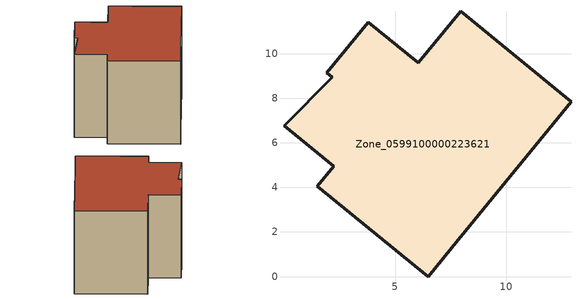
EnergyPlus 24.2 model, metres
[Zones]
Zone_0599100000223621
 floor ground (C_G): 2.17,8.94 1.94,9.14 3.8,11.42 6.05,9.59 7.95,11.9 12.9,7.84 8.16,2.04 7.83,1.66 6.5,0 1.51,4.05 2.24,4.95 0.01,6.76 z0
 wall outside (C_F): 6.5,0 7.83,1.66 8.16,2.04 12.9,7.84 7.95,11.9 6.05,9.59 3.8,11.42 1.94,9.14 2.17,8.94 0.01,6.76 2.24,4.95 1.51,4.05 6.5,0 z0:8.21
 roof outside (C_R): 0.01,6.76 2.24,4.95 1.51,4.05 6.5,0 7.83,1.66 8.16,2.04 12.9,7.84 7.95,11.9 6.05,9.59 3.8,11.42 1.94,9.14 2.17,8.94 z8.21
[BUILDING]
Pand.0599100000223621: North Axis=0; Terrain=City; Loads Convergence Tolerance Value=0.04; Temperature Convergence Tolerance Value=0.4; Solar Distribution=FullExterior; Maximum Number of Warmup Days=25; Minimum Number of Warmup Days=1
[Site:Location]
Rotterdam.The.Hague.AP_ZH_NLD Design_Conditions: Latitude=51.96; Longitude=4.45; Time Zone=1; Elevation=-4.5
[SITE:GROUNDTEMPERATURE:BUILDINGSURFACE]
18, 18, 18, 18, 18, 18, 18, 18, 18, 18, 18, 18
[MATERIAL] Thermal Absorptance=0.9; Solar Absorptance=0.7; Visible Absorptance=0.7
Name | Roughness | Thickness | Conductivity | Density | Specific Heat
G.TC.1946-1964 | MediumSmooth | 0.15 | 1 | 540 | 1210
F.TC.1946-1964 | Rough | 0.3 | 0.857143 | 1920 | 840
R.TC.1946-1964 | MediumRough | 0.2 | 0.235294 | 1500 | 1000
[CONSTRUCTION]
C_G: G.TC.1946-1964
C_F: F.TC.1946-1964
C_R: R.TC.1946-1964
[ZONE]
Zone_0599100000223621: Type=1; Multiplier=1; Ceiling Height=Autocalculate; Volume=Autocalculate; Floor Area=autocalculate; Part of Total Floor Area=Yes
[ZONEINFILTRATION:DESIGNFLOWRATE]
Infil_Zone_0599100000223621: Zone or ZoneList or Space or SpaceList=Zone_0599100000223621; Schedule=AlwaysOn; Design Flow Rate Calculation Method=Flow/Area; Flow Rate per Floor Area=0.003; Constant Term Coefficient=1; Temperature Term Coefficient=0; Velocity Term Coefficient=0; Velocity Squared Term Coefficient=0
[HVACTEMPLATE:ZONE:IDEALLOADSAIRSYSTEM]
Zone_0599100000223621: Maximum Heating Supply Air Temperature=50; Minimum Cooling Supply Air Temperature=13; Maximum Heating Supply Air Humidity Ratio=0.0156; Minimum Cooling Supply Air Humidity Ratio=0.0077; Heating Limit=NoLimit; Cooling Limit=NoLimit; Dehumidification Control Type=ConstantSensibleHeatRatio; Cooling Sensible Heat Ratio=0.7; Dehumidification Setpoint=60; Humidification Control Type=None; Humidification Setpoint=30; Outdoor Air Method=None; Outdoor Air Flow Rate per Person=0.00944; Outdoor Air Flow Rate per Zone Floor Area=0; Outdoor Air Flow Rate per Zone=0; Demand Controlled Ventilation Type=None; Outdoor Air Economizer Type=NoEconomizer; Heat Recovery Type=None; Sensible Heat Recovery Effectiveness=0.7; Latent Heat Recovery Effectiveness=0.65
[ZONECONTROL:THERMOSTAT]
ThermostatControl_Zone_0599100000223621: Zone or ZoneList=Zone_0599100000223621; Control Type Schedule=DualSetpointControlType; Control 1=Thermostat_Zone_0599100000223621; Temperature Difference Between Cutout And Setpoint=0
[THERMOSTATSETPOINT:DUALSETPOINT]
Thermostat_Zone_0599100000223621: Heating Setpoint Temperature Schedule=HeatingSetpoint_Zone_0599100000223621; Cooling Setpoint Temperature Schedule=CoolingSetpoint_Zone_0599100000223621
[SCHEDULE:COMPACT]
HeatingSetpoint_Zone_0599100000223621: Through: 12/31, For: AllDays, Until: 24:00, 21
CoolingSetpoint_Zone_0599100000223621: Through: 12/31, For: AllDays, Until: 24:00, 24
DualSetpointControlType: Through: 12/31, For: AllDays, Until: 24:00, 4
AlwaysOn: Through: 12/31, For: AllDays, Until: 24:00, 1
